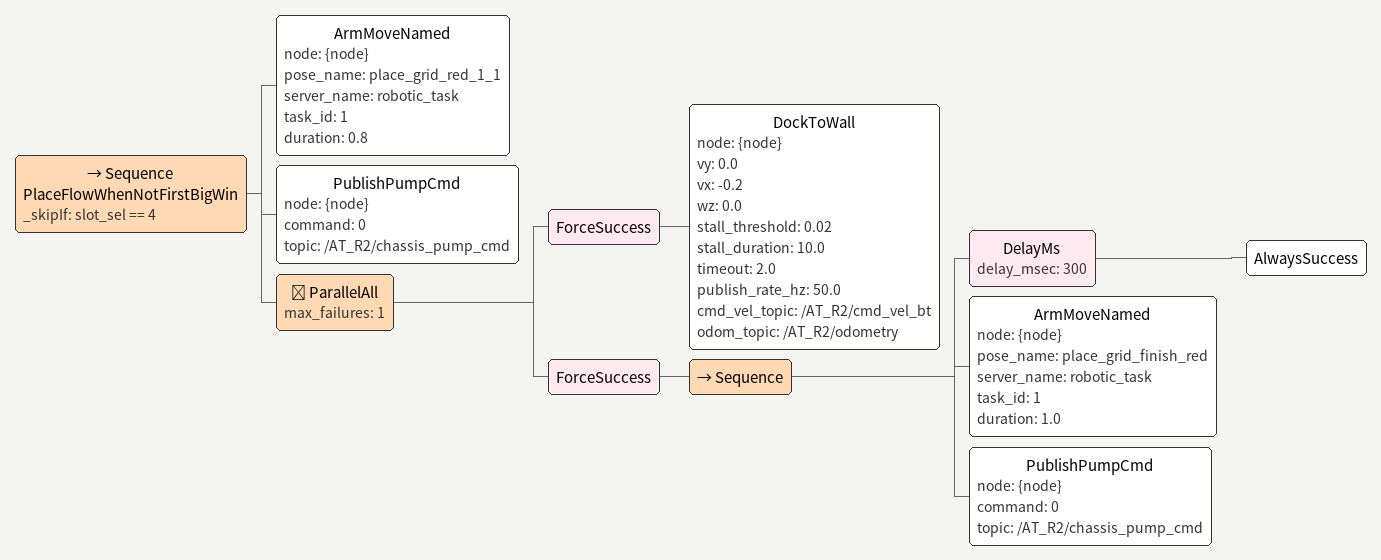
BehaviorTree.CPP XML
<Sequence name="PlaceFlowWhenNotFirstBigWin" _skipIf="slot_sel == 4">

<ArmMoveNamed node="{node}" pose_name="place_grid_red_1_1" server_name="robotic_task" task_id="1" duration="0.8"/>
<PublishPumpCmd node="{node}" command="0" topic="/AT_R2/chassis_pump_cmd"/>
<!-- B5. 倒车退出格子 与 收臂 并行 (延时300ms再收臂, 避免倒车瞬间扫到墙) -->
<ParallelAll max_failures="1">
  <ForceSuccess>
    <DockToWall node="{node}" vy="0.0" vx="-0.2" wz="0.0" stall_threshold="0.02" stall_duration="10.0" timeout="2.0" publish_rate_hz="50.0" cmd_vel_topic="/AT_R2/cmd_vel_bt" odom_topic="/AT_R2/odometry"/>
  </ForceSuccess>
  <ForceSuccess>
    <Sequence>
      <DelayMs delay_msec="300">
        <AlwaysSuccess/>
      </DelayMs>
      <ArmMoveNamed node="{node}" pose_name="place_grid_finish_red" server_name="robotic_task" task_id="1" duration="1.0"/>
      <PublishPumpCmd node="{node}" command="0" topic="/AT_R2/chassis_pump_cmd"/>
    </Sequence>
  </ForceSuccess>
</ParallelAll>

</Sequence>
